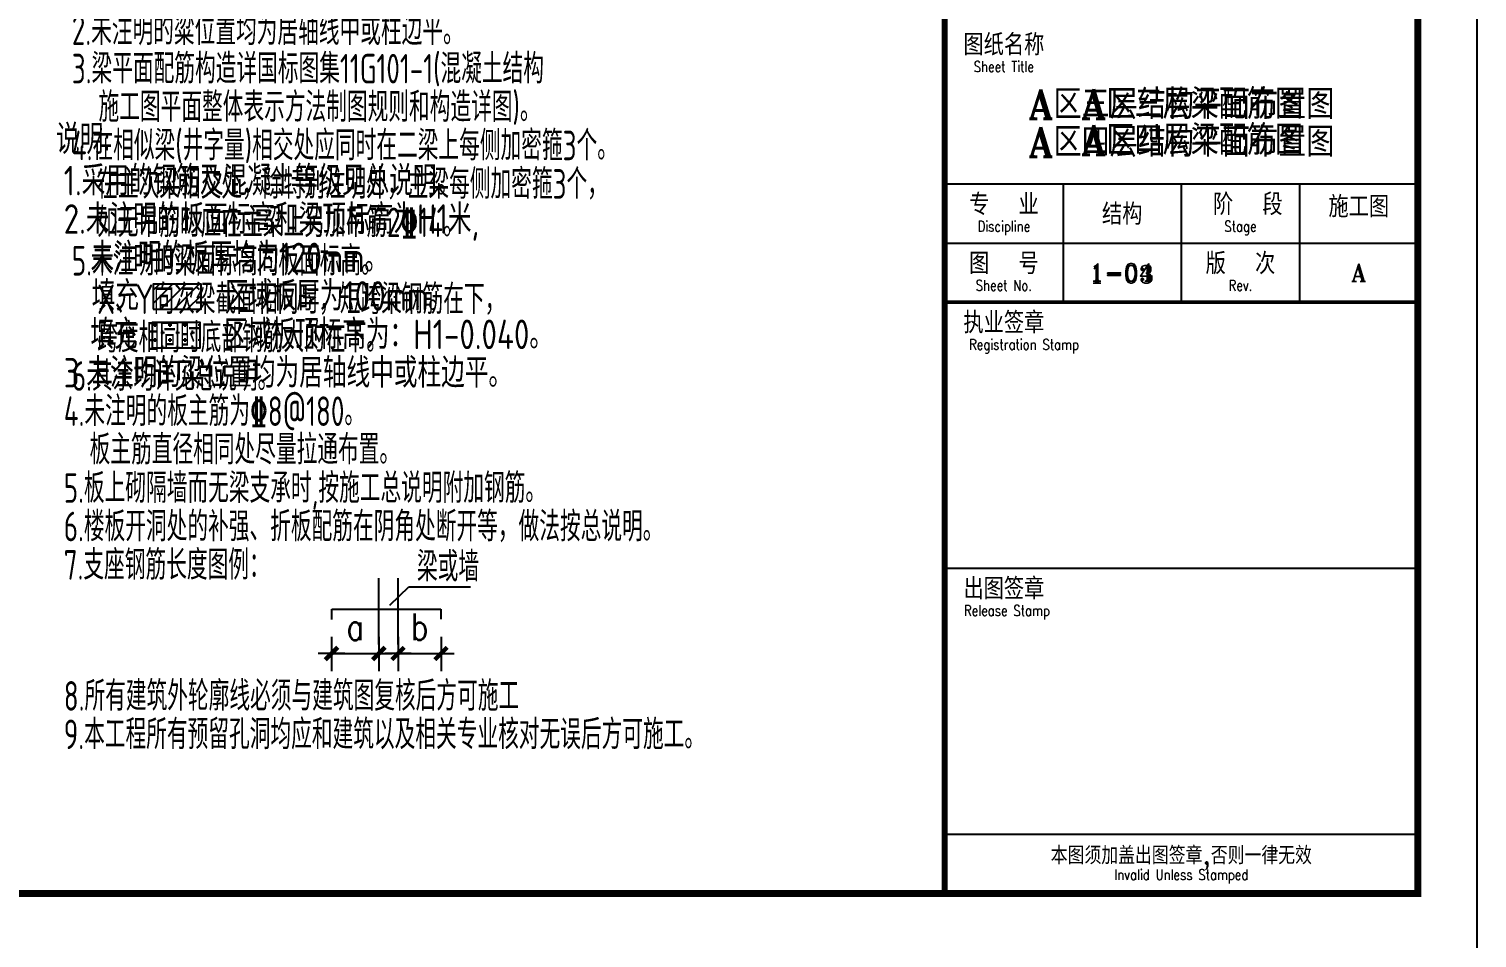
# Model space of a CAD drawing. Header units: millimetres. Extents: x 2998490 to 15040601, y 444546 to 7822218.
# Drawn here: x 14219233 to 14243717, y 7570109 to 7585485 of the extents above; entities that cross this region are included whole.
import ezdxf
from ezdxf.enums import TextEntityAlignment as Align

# ---------------------------------------------------------------- set-up
doc = ezdxf.new("R2010")
doc.units = ezdxf.units.MM
doc.header["$LTSCALE"] = 2000
for name, color, linetype in [('3-ban', 84, 'Continuous'), ('3-liang-R截面-X', 50, 'Continuous'), ('图框', 7, 'Continuous')]:
    doc.layers.add(name, color=color, linetype=linetype)
doc.styles.add('DIM_FONT', font='SIMPLEX', dxfattribs={"width": 0.8, "bigfont": 'HZTXT'})
doc.styles.add('TKZ1_tjhts.shx', font='tjromant.shx', dxfattribs={"bigfont": 'tjhts.shx'})
doc.styles.add('TKZ2_tjkts.shx', font='tjromant.shx', dxfattribs={"bigfont": 'tjkts.shx'})
doc.styles.add('TSSD_Rein', font='Tssdeng.shx', dxfattribs={"width": 0.7, "bigfont": 'hztxt.shx'})
doc.dimstyles.new('AXIS150', dxfattribs={"dimscale": 1.5, "dimtxt": 300, "dimasz": 1, "dimexe": 200, "dimexo": 200, "dimgap": 150, "dimtad": 1, "dimdec": 0, "dimzin": 0, "dimdsep": 46, "dimtxsty": 'DIM_FONT', "dimblk1": '_DIMX', "dimblk2": '_DIMX', "dimsah": 1, "dimcen": 0.09, "dimclrt": 7, "dimadec": 0, "dimazin": 0, "dimtfac": 1, "dimtdec": 0, "dimtix": 1, "dimtmove": 2, "dimatfit": 3, "dimfxl": 0, "dimtolj": 1, "dimtzin": 0, "dimarcsym": 0})

# ---------------------------------------------------------------- blocks, each defined once
blk = doc.blocks.new('TJAD_TK_A0')
at = {"layer": '图框'}
for p, q in [((2162, -441.7), (2162, 399.3)), ((2072, -311.7), (2152, -311.7)), ((2092, -311.7), (2092, -331.7)), ((2112, -311.7), (2112, -331.7)), ((2132, -311.7), (2132, -331.7)), ((2072, -321.7), (2152, -321.7)), ((2072, -376.7), (2152, -376.7)), ((2072, -421.7), (2152, -421.7))]:
    blk.add_line(p, q, dxfattribs=at)
at = {"layer": '图框', "const_width": 1.2}
blk.add_lwpolyline([(2152, -431.7), (2152, 389.3), (998, 389.3), (998, -431.7)], close=True, dxfattribs=at)
at = {"layer": '图框'}
for points, const_width in [([(2072, 389.3), (2072, -431.7)], 1), ([(2072, -331.7), (2152, -331.7)], 0.6)]:
    blk.add_lwpolyline(points, dxfattribs=dict(at, const_width=const_width))
at = {"layer": '图框', "style": 'TKZ2_tjkts.shx'}
for s, height, p in [('图纸名称', 3.6, (2082, -288.16)), ('专  业', 3.6, (2082, -315.16)), (' 阶  段', 3.6, (2122, -315.16)), ('图  号', 3.6, (2082, -325.16)), ('版  次', 3.6, (2122, -325.16)), ('执业签章', 3.6, (2082, -335.16)), ('出图签章', 3.6, (2082, -380.16)), ('本图须加盖出图签章,否则一律无效', 3, (2112, -425.28))]:
    blk.add_text(s, height=height, dxfattribs=at).set_placement(p, align=Align.MIDDLE_CENTER)
at = {"layer": '图框', "style": 'TKZ2_tjkts.shx', "width": 0.8}
for s, p in [('Sheet Title', (2082, -291.86)), ('Discipline', (2082, -318.86)), ('Stage', (2122, -318.86)), ('Sheet No.', (2082, -328.86)), ('Rev.', (2122, -328.86)), ('Registration Stamp', (2085.41, -338.86)), ('Release Stamp', (2082.52, -383.86)), ('Invalid Unless Stamped', (2112, -428.53))]:
    blk.add_text(s, height=1.8, dxfattribs=at).set_placement(p, align=Align.MIDDLE_CENTER)
blk = doc.blocks.new('_DIMX')
blk.add_line((-150, 0), (150, 0))
at = {"const_width": 50}
blk.add_lwpolyline([(-70, -70), (70, 70)], dxfattribs=at)
blk = doc.blocks.new('*D946')
at = {"layer": '3-ban', "color": 0, "lineweight": -2}
for p, q in [((14224348, 7575202), (14224348, 7574622)), ((14225148, 7575202), (14225148, 7574622)), ((14224349, 7574922), (14225146, 7574922))]:
    blk.add_line(p, q, dxfattribs=at)
at = {"layer": 'Defpoints', "color": 0}
for p in [(14224348, 7575502), (14225148, 7575502), (14225148, 7574922)]:
    blk.add_point(p, dxfattribs=at)
at = {"layer": '3-ban', "color": 0, "lineweight": -2, "xscale": 1.5, "yscale": 1.5, "zscale": 1.5}
for p, rotation in [((14224348, 7574922), 179.9941877224497), ((14225148, 7574922), 359.9941877224497)]:
    blk.add_blockref('_DIMX', p, dxfattribs=dict(at, rotation=rotation))
at = {"layer": '3-ban', "color": 7, "insert": (14224748, 7575372), "char_height": 450, "attachment_point": 5, "rotation": 359.9942, "style": 'DIM_FONT'}
blk.add_mtext('\\A1;a', dxfattribs=at)
blk = doc.blocks.new('*D947')
at = {"layer": '3-ban', "color": 0, "lineweight": -2}
for p, q in [((14225473, 7575202), (14225473, 7574622)), ((14226200, 7575202), (14226200, 7574622)), ((14225474, 7574922), (14226199, 7574922))]:
    blk.add_line(p, q, dxfattribs=at)
at = {"layer": 'Defpoints', "color": 0}
for p in [(14225473, 7575502), (14226200, 7575502), (14226200, 7574922)]:
    blk.add_point(p, dxfattribs=at)
at = {"layer": '3-ban', "color": 0, "lineweight": -2, "xscale": 1.5, "yscale": 1.5, "zscale": 1.5}
for p, rotation in [((14225473, 7574922), 179.9941877224497), ((14226200, 7574922), 359.9941877224497)]:
    blk.add_blockref('_DIMX', p, dxfattribs=dict(at, rotation=rotation))
at = {"layer": '3-ban', "color": 7, "insert": (14225837, 7575372), "char_height": 450, "attachment_point": 5, "rotation": 359.9942, "style": 'DIM_FONT'}
blk.add_mtext('\\A1;b', dxfattribs=at)

msp = doc.modelspace()

# ---------------------------------------------------------------- hatches: boundary and pattern name
at = {"layer": '3-ban'}
h = msp.add_hatch(dxfattribs=at)
h.set_pattern_fill('ANSI31', color=256, scale=50, style=0)
h.set_pattern_definition([(45, (11280448.94, 6763561.97), (-112.2532015, 112.2532015), [])])
h.paths.add_polyline_path([(14221334.8, 7581169.2), (14221334.8, 7580743.8), (14222145.3, 7580743.8), (14222145.3, 7581169.2)])
h = msp.add_hatch(dxfattribs=at)
h.set_pattern_fill('CROSS', color=256, scale=20, style=0)
h.set_pattern_definition([(0, (0, -88415.14), (127, 127), [63.5, -190.5]), (90, (31.75, -88446.89), (-127, 127), [63.5, -190.5])])
h.paths.add_polyline_path([(14221314.5, 7580093.8), (14222125, 7580093.8), (14222125, 7580519.2), (14221314.5, 7580519.2)])

# ---------------------------------------------------------------- linework, layer by layer
for p, q in [((14225148, 7575076.6), (14225148.1, 7576197.9)), ((14225472.7, 7575076.6), (14225472.9, 7576197.8)), ((14225334.9, 7575738.2), (14225655, 7576049.2)), ((14225655, 7576049.2), (14226696.3, 7576049))]:
    msp.add_line(p, q, dxfattribs=at)
at = {"layer": '3-ban', "color": 1, "ltscale": 0.5}
for p, q in [((14224351.7, 7575494.2), (14224351.7, 7575672.6)), ((14224351.7, 7575672.6), (14226198.3, 7575672.6)), ((14226198.3, 7575672.6), (14226198.3, 7575500))]:
    msp.add_line(p, q, dxfattribs=at)
at = {"layer": '3-ban', "elevation": 7597.5}
for points in [[(14221334.8, 7580743.8), (14222145.3, 7580743.8), (14222145.3, 7581169.2), (14221334.8, 7581169.2)], [(14221314.5, 7580093.8), (14222125, 7580093.8), (14222125, 7580519.2), (14221314.5, 7580519.2)]]:
    msp.add_lwpolyline(points, close=True, dxfattribs=at)

# ---------------------------------------------------------------- block references
at = {"layer": '图框', "xscale": 100, "yscale": 100, "zscale": 100}
msp.add_blockref('TJAD_TK_A0', (14027517.1, 7614033.9), dxfattribs=at)

# ---------------------------------------------------------------- texts
at = {"layer": '3-ban', "style": 'TKZ1_tjhts.shx'}
for s, height, p in [('A区三层结构平面布置图', 500, (14238717.1, 7584213.6)), ('A区四层结构平面布置图', 500, (14238717.1, 7583573.3)), ('1-03', 300, (14237709.4, 7581335.4))]:
    msp.add_text(s, height=height, dxfattribs=at).set_placement(p, align=Align.MIDDLE_CENTER)
at = {"layer": '3-ban', "color": 2, "style": 'TSSD_Rein', "width": 0.8}
msp.add_text('说明:', height=500, rotation=359.99419, dxfattribs=at).set_placement((14219690.2, 7583370.2))
at = {"layer": '3-ban', "style": 'TSSD_Rein'}
for s, width, p in [('1.采用的钢筋及混凝土等级见总说明。', 0.8, (14219821, 7582670.2)), ('2.未注明的板面标高和梁顶标高为H1米,', 0.8, (14219821, 7582020.2)), ('未注明的板厚均为120mm。', 0.8, (14220272.6, 7581370.2)), ('填充      区域板厚为100mm。', 0.8, (14220292.9, 7580720.2)), ('填充      区域板顶标高为：H1-0.040。', 0.8, (14220272.6, 7580070.2)), ('3.未注明的粱位置均为居轴线中或柱边平。', 0.8, (14219821, 7579420.2)), ('4.未注明的板主筋为%%1328@180。', 0.7, (14219821, 7578770.2)), ('板主筋直径相同处尽量拉通布置。', 0.7, (14220258.4, 7578120.2)), ('5.板上砌隔墙而无梁支承时,按施工总说明附加钢筋。', 0.7, (14219821, 7577470.2)), ('6.楼板开洞处的补强、折板配筋在阴角处断开等，做法按总说明。', 0.7, (14219821, 7576820.2)), ('7.支座钢筋长度图例：', 0.7, (14219821, 7576170.2)), ('梁或墙', 0.7, (14225793.4, 7576140.7)), ('8.所有建筑外轮廓线必须与建筑图复核后方可施工', 0.7, (14219821, 7573954.3)), ('9.本工程所有预留孔洞均应和建筑以及相关专业核对无误后方可施工。', 0.7, (14219821, 7573304.3))]:
    msp.add_text(s, height=500, rotation=359.99419, dxfattribs=dict(at, width=width)).set_placement(p)
at = {"layer": '3-liang-R截面-X', "style": 'TSSD_Rein', "width": 0.7}
for s, p in [('2.未注明的粱位置均为居轴线中或柱边平。', (14219957.6, 7585214.4)), ('3.梁平面配筋构造详国标图集11G101-1(混凝土结构', (14219957.6, 7584564.4)), ('施工图平面整体表示方法制图规则和构造详图)。', (14220409.1, 7583914.4)), ('4.在相似梁(井字量)相交处应同时在二梁上每侧加密箍3个。', (14219957.6, 7583264.4)), ('在主次梁相交处，除特别注明外，主梁每侧加密箍3个，', (14220386.4, 7582614.4)), ('如无吊筋时应在主梁上另加吊筋2%%13214。', (14220386.4, 7581964.4)), ('5.未注明的梁面标高同板面标高。', (14219957.6, 7581314.4)), ('X、Y向次梁截面相同时，短跨梁钢筋在下，', (14220386.4, 7580664.4)), ('跨度相同时底部钢筋大的在下。', (14220386.4, 7580014.4)), ('6.其余均详见总说明。', (14219957.6, 7579364.4))]:
    msp.add_text(s, height=500, rotation=359.99419, dxfattribs=at).set_placement(p)
at = {"layer": '3-liang-R截面-X', "style": 'TKZ1_tjhts.shx'}
for s, height, p in [('A区三层梁配筋图', 500, (14238898.4, 7584217)), ('A区四层梁配筋图', 500, (14238898.4, 7583607.9)), ('1-04', 300, (14237709.4, 7581369.7))]:
    msp.add_text(s, height=height, dxfattribs=at).set_placement(p, align=Align.MIDDLE_CENTER)
at = {"layer": '图框', "style": 'TKZ1_tjhts.shx'}
for s, height, p in [('结构', 360, (14237717.1, 7582352.5)), ('施工图', 360, (14241717.1, 7582479.4)), ('A', 300, (14241717.1, 7581363.6))]:
    msp.add_text(s, height=height, dxfattribs=at).set_placement(p, align=Align.MIDDLE_CENTER)

# ---------------------------------------------------------------- dimensions: what is measured, and where the dimension line sits
at = {"layer": '3-ban'}
for base, p1, p2, text, picture, middle in [((14225147.9, 7574921.9), (14224347.8, 7575502.1), (14225148, 7575502), 'a', '*D946', (14224747.9, 7575372)), ((14226200.2, 7574921.8), (14225472.8, 7575502), (14226200.3, 7575501.9), 'b', '*D947', (14225836.5, 7575371.9))]:
    dim = msp.add_linear_dim(base=base, p1=p1, p2=p2, angle=359.99419, text=text, dimstyle='AXIS150', dxfattribs=at)
    dim.commit()
    dim.dimension.update_dxf_attribs({"geometry": picture, "text_midpoint": middle})

doc.saveas('drawing.dxf')
